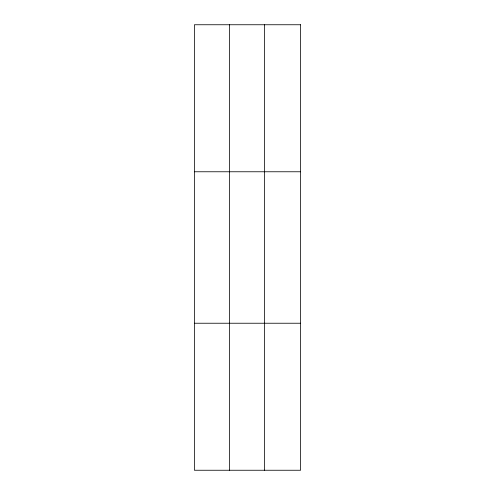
<?xml version="1.0" encoding="UTF-8"?>
<svg xmlns="http://www.w3.org/2000/svg" width="495" height="495" viewBox="0 0 495 495"><rect width="100%" height="100%" fill="white"/><g stroke="black" fill="none" stroke-linecap="round" stroke-linejoin="round"><path stroke-width="0.74" d="M229.451 470.25L229.451 24.75M264.485 470.25L264.485 24.75M194.417 171.765L300.583 171.765M194.417 323.235L300.583 323.235M300.583 24.75L300.583 470.25L194.417 470.25L194.417 24.75L300.583 24.75"/></g></svg>
